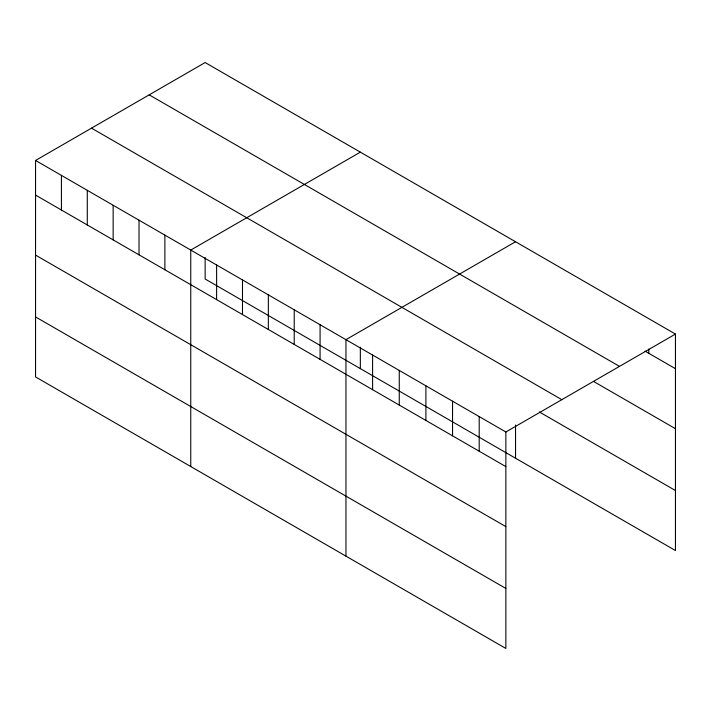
<?xml version="1.0" encoding="UTF-8"?>
<svg xmlns="http://www.w3.org/2000/svg" width="711" height="711" viewBox="0 0 711 711"><rect width="100%" height="100%" fill="white"/><g stroke="black" fill="none" stroke-linecap="round" stroke-linejoin="round"><path stroke-width="1.07" d="M35.55 160.455L505.859 431.986L505.859 648.459L35.55 376.928L35.55 160.455L205.141 62.541L675.45 334.072L675.45 550.545L205.141 279.014L205.141 257.586M360.344 152.145L190.752 250.059L190.752 466.54M515.546 241.749L345.955 339.662L345.955 556.144M505.859 431.986L675.45 334.072M644.993 351.118L675.45 368.698M149.177 94.847L619.485 366.378M593.596 381.452L675.45 428.706M91.515 128.14L561.823 399.671M539.338 411.953L675.45 490.537M35.55 195.09L505.859 466.612M35.55 255.098L505.859 526.62M35.55 316.919L505.859 588.45M648.796 348.985L648.796 353.314M515.546 425.009L515.546 458.231M479.205 416.593L479.205 451.227M452.552 401.208L452.552 435.843M425.907 385.824L425.907 420.459M399.253 370.431L399.253 405.066M372.6 355.047L372.6 389.681M360.344 347.19L360.344 368.627M320.083 324.731L320.083 359.357M294.221 309.792L294.221 344.426M268.349 294.861L268.349 329.495M242.487 279.93L242.487 314.555M216.615 264.99L216.615 299.624M164.881 235.128L164.881 269.753M139.018 220.188L139.018 254.822M113.147 205.257L113.147 239.891M87.284 190.317L87.284 224.952M61.413 175.386L61.413 210.021"/></g></svg>
